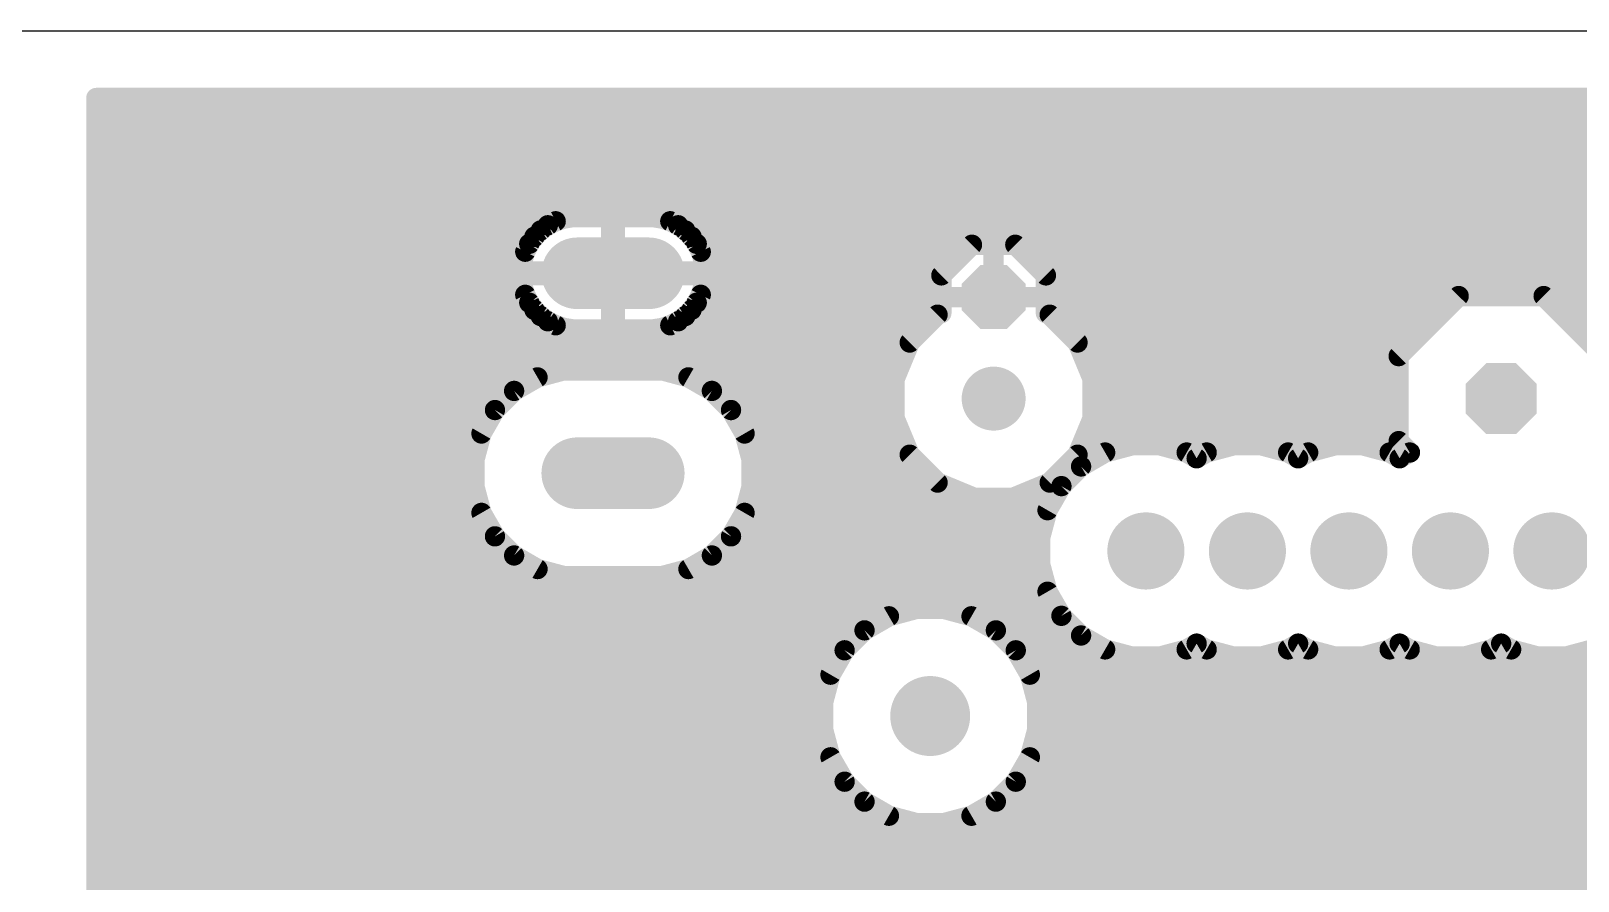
# Model space of a CAD drawing. Header units: millimetres. Extents: x 0 to 653, y 0 to 287.
# Drawn here: x 345.22 to 383.93, y 265.05 to 286.31 of the extents above; entities that cross this region are included whole.
import ezdxf

# ---------------------------------------------------------------- set-up
doc = ezdxf.new("R2010")
doc.units = ezdxf.units.MM
for name, color, linetype in [('1', 7, 'Continuous'), ('17', 7, 'Continuous'), ('18', 7, 'Continuous'), ('20', 7, 'Continuous')]:
    doc.layers.add(name, color=color, linetype=linetype)

# ---------------------------------------------------------------- blocks, each defined once
blk = doc.blocks.new('ROUNDP')
at = {"const_width": 0.5}
blk.add_lwpolyline([(0, -0.25, 1), (0, 0.25, 1), (0, -0.25)], format="xyb", dxfattribs=at)
blk = doc.blocks.new('OCTAGONP')
at = {"const_width": 0.5}
blk.add_lwpolyline([(-0.25, -0.1036), (-0.25, 0.1036), (-0.1036, 0.25), (0.1036, 0.25), (0.25, 0.1036), (0.25, -0.1036), (0.1036, -0.25), (-0.1036, -0.25), (-0.25, -0.1036), (-0.25, 0.1036)], dxfattribs=at)
blk = doc.blocks.new('LONGP100')
at = {"const_width": 1}
blk.add_lwpolyline([(-0.5, 0), (0.5, 0)], dxfattribs=at)
at = {"const_width": 0.5}
for points in [[(-0.5, 0.25, 1), (-0.5, -0.25)], [(0.5, -0.25, 1), (0.5, 0.25)]]:
    blk.add_lwpolyline(points, format="xyb", dxfattribs=at)
blk = doc.blocks.new('ROUNDV')
at = {"const_width": 0.5}
blk.add_lwpolyline([(0, -0.25, 1), (0, 0.25, 1), (0, -0.25)], format="xyb", dxfattribs=at)

msp = doc.modelspace()

# ---------------------------------------------------------------- linework, layer by layer
at = {"layer": '1', "const_width": 0.508}
for points in [[(428.053, 284.631), (346.852, 284.631)], [(346.852, 284.631), (346.852, 254.871)], [(428.043, 284.605), (346.852, 284.605)], [(427.872, 284.097), (346.852, 284.097)], [(427.872, 283.589), (346.852, 283.589)], [(427.99, 283.081), (346.852, 283.081)], [(428.218, 282.573), (346.852, 282.573)], [(428.726, 282.065), (346.852, 282.065)], [(358.347, 281.547), (358.557, 281.616)], [(358.557, 281.616), (358.775, 281.65)], [(358.775, 281.65), (359.736, 281.65)], [(359.736, 281.65), (359.736, 280.291)], [(359.825, 280.291), (359.825, 281.65)], [(359.825, 281.65), (360.787, 281.65)], [(360.787, 281.65), (361.005, 281.616)], [(361.005, 281.616), (361.215, 281.547)], [(358.376, 281.557), (346.852, 281.557)], [(357.815, 281.161), (357.971, 281.317)], [(357.971, 281.317), (358.15, 281.447)], [(358.15, 281.447), (358.347, 281.547)], [(359.825, 281.557), (359.736, 281.557)], [(430.812, 281.557), (361.186, 281.557)], [(361.215, 281.547), (361.412, 281.447)], [(361.412, 281.447), (361.59, 281.317)], [(361.59, 281.317), (361.747, 281.161)], [(357.733, 281.049), (346.852, 281.049)], [(357.585, 280.786), (357.685, 280.982)], [(357.685, 280.982), (357.815, 281.161)], [(359.825, 281.049), (359.736, 281.049)], [(361.747, 281.161), (361.876, 280.982)], [(430.812, 281.049), (361.828, 281.049)], [(361.876, 280.982), (361.977, 280.786)], [(367.998, 280.194), (368.764, 280.96)], [(368.764, 280.96), (369.306, 280.96)], [(369.306, 280.96), (369.306, 279.652)], [(369.306, 279.652), (369.306, 280.96)], [(369.306, 280.96), (369.848, 280.96)], [(369.848, 280.96), (370.614, 280.194)], [(357.511, 280.541), (346.852, 280.541)], [(357.482, 280.357), (357.517, 280.576)], [(357.517, 280.576), (357.585, 280.786)], [(359.825, 280.541), (359.736, 280.541)], [(361.977, 280.786), (362.045, 280.576)], [(362.045, 280.576), (362.079, 280.357)], [(368.345, 280.541), (362.05, 280.541)], [(369.306, 280.541), (369.306, 280.541)], [(430.812, 280.541), (370.267, 280.541)], [(357.482, 280.291), (357.482, 280.357)], [(359.736, 280.291), (357.482, 280.291)], [(357.482, 280.137), (357.482, 280.202)], [(357.482, 280.202), (359.736, 280.202)], [(357.517, 279.918), (357.482, 280.137)], [(359.736, 280.202), (359.736, 280.291)], [(359.736, 280.291), (359.825, 280.291)], [(359.825, 280.202), (359.736, 280.202)], [(359.736, 280.202), (359.736, 278.844)], [(362.079, 280.291), (359.825, 280.291)], [(359.825, 280.291), (359.825, 280.202)], [(359.825, 280.202), (362.079, 280.202)], [(359.825, 278.844), (359.825, 280.202)], [(362.079, 280.137), (362.045, 279.918)], [(362.079, 280.357), (362.079, 280.291)], [(362.079, 280.202), (362.079, 280.137)], [(367.998, 279.652), (367.998, 280.194)], [(370.614, 280.194), (370.614, 279.652)], [(357.498, 280.033), (346.852, 280.033)], [(357.585, 279.708), (357.517, 279.918)], [(357.685, 279.511), (357.585, 279.708)], [(359.825, 280.033), (359.736, 280.033)], [(361.977, 279.708), (361.876, 279.511)], [(362.045, 279.918), (361.977, 279.708)], [(367.998, 280.033), (362.063, 280.033)], [(369.306, 280.033), (369.306, 280.033)], [(430.812, 280.033), (370.614, 280.033)], [(379.44, 278.175), (380.943, 279.677)], [(380.943, 279.677), (383.068, 279.677)], [(383.068, 279.677), (384.571, 278.175)], [(357.678, 279.525), (346.852, 279.525)], [(357.815, 279.333), (357.685, 279.511)], [(357.971, 279.177), (357.815, 279.333)], [(359.825, 279.525), (359.736, 279.525)], [(361.747, 279.333), (361.59, 279.177)], [(361.876, 279.511), (361.747, 279.333)], [(367.998, 279.525), (361.883, 279.525)], [(367.998, 279.251), (367.998, 279.652)], [(367.998, 279.652), (369.306, 279.652)], [(369.306, 279.652), (367.998, 279.652)], [(369.306, 279.652), (369.306, 279.652)], [(370.614, 279.652), (369.306, 279.652)], [(369.306, 279.652), (369.306, 279.652)], [(369.306, 279.652), (370.614, 279.652)], [(369.306, 279.652), (369.306, 279.652)], [(370.614, 279.652), (370.614, 279.251)], [(380.791, 279.525), (370.614, 279.525)], [(390.951, 279.525), (383.221, 279.525)], [(358.208, 279.017), (346.852, 279.017)], [(358.15, 279.047), (357.971, 279.177)], [(358.347, 278.946), (358.15, 279.047)], [(358.557, 278.878), (358.347, 278.946)], [(359.825, 279.017), (359.736, 279.017)], [(361.215, 278.946), (361.005, 278.878)], [(361.412, 279.047), (361.215, 278.946)], [(367.708, 279.017), (361.353, 279.017)], [(361.59, 279.177), (361.412, 279.047)], [(367.206, 278.515), (367.903, 279.211)], [(367.903, 279.211), (367.998, 279.251)], [(370.614, 279.251), (370.709, 279.211)], [(370.709, 279.211), (371.405, 278.515)], [(380.283, 279.017), (370.903, 279.017)], [(390.443, 279.017), (383.729, 279.017)], [(367.204, 278.509), (346.852, 278.509)], [(358.775, 278.844), (358.557, 278.878)], [(359.736, 278.844), (358.775, 278.844)], [(360.787, 278.844), (359.825, 278.844)], [(361.005, 278.878), (360.787, 278.844)], [(366.829, 277.605), (367.206, 278.515)], [(371.405, 278.515), (371.782, 277.605)], [(379.775, 278.509), (371.408, 278.509)], [(379.44, 276.049), (379.44, 278.175)], [(366.993, 278.001), (346.852, 278.001)], [(357.893, 277.643), (358.547, 277.819)], [(358.547, 277.819), (361.015, 277.819)], [(361.015, 277.819), (361.669, 277.643)], [(379.44, 278.001), (371.618, 278.001)], [(357.632, 277.493), (346.852, 277.493)], [(357.306, 277.305), (357.893, 277.643)], [(361.669, 277.643), (362.255, 277.305)], [(366.829, 277.493), (361.929, 277.493)], [(366.829, 276.619), (366.829, 277.605)], [(371.782, 277.605), (371.782, 276.619)], [(379.44, 277.493), (371.782, 277.493)], [(356.986, 276.985), (346.852, 276.985)], [(356.827, 276.826), (357.306, 277.305)], [(362.255, 277.305), (362.734, 276.826)], [(366.829, 276.985), (362.575, 276.985)], [(379.44, 276.985), (371.782, 276.985)], [(356.489, 276.24), (356.827, 276.826)], [(362.734, 276.826), (363.073, 276.24)], [(367.206, 275.709), (366.829, 276.619)], [(371.782, 276.619), (371.405, 275.709)], [(356.626, 276.477), (346.852, 276.477)], [(356.314, 275.586), (356.489, 276.24)], [(366.888, 276.477), (362.936, 276.477)], [(363.073, 276.24), (363.248, 275.586)], [(379.44, 276.477), (371.723, 276.477)], [(356.416, 275.969), (346.852, 275.969)], [(367.099, 275.969), (363.145, 275.969)], [(379.521, 275.969), (371.513, 275.969)], [(372.096, 275.764), (372.768, 275.944)], [(372.768, 275.944), (373.464, 275.944)], [(373.464, 275.944), (374.135, 275.764)], [(374.636, 275.764), (375.308, 275.944)], [(375.308, 275.944), (376.004, 275.944)], [(376.004, 275.944), (376.675, 275.764)], [(377.176, 275.764), (377.848, 275.944)], [(377.848, 275.944), (378.544, 275.944)], [(378.544, 275.944), (379.215, 275.764)], [(379.724, 275.766), (379.44, 276.049)], [(356.314, 275.461), (346.852, 275.461)], [(356.314, 274.908), (356.314, 275.586)], [(363.248, 275.586), (363.248, 274.908)], [(367.454, 275.461), (363.248, 275.461)], [(367.903, 275.012), (367.206, 275.709)], [(371.405, 275.709), (370.709, 275.012)], [(371.002, 274.924), (371.494, 275.416)], [(371.572, 275.461), (371.157, 275.461)], [(371.494, 275.416), (372.096, 275.764)], [(374.135, 275.764), (374.386, 275.619)], [(374.386, 275.619), (374.636, 275.764)], [(376.675, 275.764), (376.926, 275.619)], [(376.926, 275.619), (377.176, 275.764)], [(379.215, 275.764), (379.466, 275.619)], [(379.466, 275.619), (379.716, 275.764)], [(379.716, 275.764), (379.724, 275.766)], [(368.813, 274.635), (367.903, 275.012)], [(370.709, 275.012), (369.798, 274.635)], [(356.314, 274.953), (346.852, 274.953)], [(356.489, 274.254), (356.314, 274.908)], [(363.248, 274.908), (363.073, 274.254)], [(368.047, 274.953), (363.248, 274.953)], [(369.798, 274.635), (368.813, 274.635)], [(371.031, 274.953), (370.565, 274.953)], [(370.654, 274.322), (371.002, 274.924)], [(356.438, 274.445), (346.852, 274.445)], [(356.827, 273.668), (356.489, 274.254)], [(363.073, 274.254), (362.734, 273.668)], [(370.725, 274.445), (363.124, 274.445)], [(370.474, 273.65), (370.654, 274.322)], [(356.672, 273.937), (346.852, 273.937)], [(370.551, 273.937), (362.889, 273.937)], [(357.306, 273.189), (356.827, 273.668)], [(362.734, 273.668), (362.255, 273.189)], [(370.474, 272.954), (370.474, 273.65)], [(357.066, 273.429), (346.852, 273.429)], [(357.893, 272.85), (357.306, 273.189)], [(362.255, 273.189), (361.669, 272.85)], [(370.474, 273.429), (362.495, 273.429)], [(357.771, 272.921), (346.852, 272.921)], [(358.547, 272.675), (357.893, 272.85)], [(361.669, 272.85), (361.015, 272.675)], [(370.483, 272.921), (361.791, 272.921)], [(370.654, 272.282), (370.474, 272.954)], [(370.619, 272.413), (346.852, 272.413)], [(361.015, 272.675), (358.547, 272.675)], [(371.002, 271.68), (370.654, 272.282)], [(370.872, 271.905), (346.852, 271.905)], [(366.075, 271.316), (366.685, 271.668)], [(366.685, 271.668), (367.366, 271.851)], [(367.366, 271.851), (368.071, 271.851)], [(368.071, 271.851), (368.751, 271.668)], [(368.751, 271.668), (369.362, 271.316)], [(371.494, 271.188), (371.002, 271.68)], [(366.215, 271.397), (346.852, 271.397)], [(365.577, 270.818), (366.075, 271.316)], [(371.285, 271.397), (369.222, 271.397)], [(369.362, 271.316), (369.86, 270.818)], [(372.096, 270.84), (371.494, 271.188)], [(365.648, 270.889), (346.852, 270.889)], [(365.224, 270.208), (365.577, 270.818)], [(372.012, 270.889), (369.789, 270.889)], [(369.86, 270.818), (370.212, 270.208)], [(372.768, 270.66), (372.096, 270.84)], [(374.135, 270.84), (373.464, 270.66)], [(374.386, 270.985), (374.135, 270.84)], [(374.552, 270.889), (374.22, 270.889)], [(374.636, 270.84), (374.386, 270.985)], [(375.308, 270.66), (374.636, 270.84)], [(376.675, 270.84), (376.004, 270.66)], [(376.926, 270.985), (376.675, 270.84)], [(377.092, 270.889), (376.76, 270.889)], [(377.176, 270.84), (376.926, 270.985)], [(377.848, 270.66), (377.176, 270.84)], [(379.215, 270.84), (378.544, 270.66)], [(379.466, 270.985), (379.215, 270.84)], [(379.632, 270.889), (379.3, 270.889)], [(379.716, 270.84), (379.466, 270.985)], [(380.388, 270.66), (379.716, 270.84)], [(381.755, 270.84), (381.084, 270.66)], [(382.006, 270.985), (381.755, 270.84)], [(382.172, 270.889), (381.84, 270.889)], [(382.256, 270.84), (382.006, 270.985)], [(382.928, 270.66), (382.256, 270.84)], [(384.295, 270.84), (383.624, 270.66)], [(365.324, 270.381), (346.852, 270.381)], [(430.812, 270.381), (370.112, 270.381)], [(373.464, 270.66), (372.768, 270.66)], [(376.004, 270.66), (375.308, 270.66)], [(378.544, 270.66), (377.848, 270.66)], [(381.084, 270.66), (380.388, 270.66)], [(383.624, 270.66), (382.928, 270.66)], [(365.042, 269.527), (365.224, 270.208)], [(370.212, 270.208), (370.395, 269.527)], [(365.135, 269.873), (346.852, 269.873)], [(430.812, 269.873), (370.302, 269.873)], [(365.042, 269.365), (346.852, 269.365)], [(365.042, 268.822), (365.042, 269.527)], [(370.395, 269.527), (370.395, 268.822)], [(430.812, 269.365), (370.395, 269.365)], [(365.042, 268.857), (346.852, 268.857)], [(365.224, 268.141), (365.042, 268.822)], [(370.395, 268.822), (370.212, 268.141)], [(430.812, 268.857), (370.395, 268.857)], [(365.169, 268.349), (346.852, 268.349)], [(365.577, 267.531), (365.224, 268.141)], [(370.212, 268.141), (369.86, 267.531)], [(430.812, 268.349), (370.268, 268.349)], [(365.398, 267.841), (346.852, 267.841)], [(430.812, 267.841), (370.039, 267.841)], [(365.775, 267.333), (346.852, 267.333)], [(366.075, 267.033), (365.577, 267.531)], [(369.86, 267.531), (369.362, 267.033)], [(430.812, 267.333), (369.662, 267.333)], [(366.685, 266.68), (366.075, 267.033)], [(369.362, 267.033), (368.751, 266.68)], [(366.435, 266.825), (346.852, 266.825)], [(367.366, 266.498), (366.685, 266.68)], [(368.071, 266.498), (367.366, 266.498)], [(368.751, 266.68), (368.071, 266.498)], [(430.812, 266.825), (369.002, 266.825)], [(430.812, 266.317), (346.852, 266.317)], [(430.812, 265.809), (346.852, 265.809)], [(430.812, 265.301), (346.852, 265.301)], [(430.812, 264.793), (346.852, 264.793)]]:
    msp.add_lwpolyline(points, dxfattribs=at)
at = {"layer": '1', "const_width": 0.254}
for points in [[(346.852, 284.504, -1), (346.852, 284.758)], [(346.725, 284.631, -1), (346.979, 284.631)], [(346.852, 284.478, -1), (346.852, 284.732)], [(346.852, 283.97, -1), (346.852, 284.224)], [(346.852, 283.462, -1), (346.852, 283.716)], [(346.852, 282.954, -1), (346.852, 283.208)], [(346.852, 282.446, -1), (346.852, 282.7)], [(346.852, 281.938, -1), (346.852, 282.192)], [(358.577, 281.49, -1), (358.537, 281.741)], [(358.518, 281.737, -1), (358.596, 281.495)], [(358.775, 281.523, -1), (358.775, 281.777)], [(358.755, 281.776, -1), (358.795, 281.525)], [(359.609, 281.65, -1), (359.863, 281.65)], [(359.698, 281.65, -1), (359.952, 281.65)], [(359.825, 281.523, -1), (359.825, 281.777)], [(359.736, 281.777, -1), (359.736, 281.523)], [(360.767, 281.525, -1), (360.806, 281.776)], [(360.787, 281.777, -1), (360.787, 281.523)], [(360.965, 281.495, -1), (361.044, 281.737)], [(361.025, 281.741, -1), (360.985, 281.49)], [(346.852, 281.43, -1), (346.852, 281.684)], [(358.046, 281.215, -1), (357.897, 281.42)], [(357.881, 281.407, -1), (358.061, 281.228)], [(358.208, 281.334, -1), (358.092, 281.56)], [(358.075, 281.55, -1), (358.225, 281.344)], [(358.386, 281.427, -1), (358.307, 281.668)], [(358.289, 281.661, -1), (358.404, 281.434)], [(358.376, 281.684, -1), (358.376, 281.43)], [(359.736, 281.43, -1), (359.736, 281.684)], [(359.825, 281.684, -1), (359.825, 281.43)], [(361.186, 281.43, -1), (361.186, 281.684)], [(361.157, 281.434, -1), (361.272, 281.661)], [(361.254, 281.668, -1), (361.176, 281.427)], [(361.337, 281.344, -1), (361.486, 281.55)], [(361.469, 281.56, -1), (361.354, 281.334)], [(361.501, 281.228, -1), (361.68, 281.407)], [(361.665, 281.42, -1), (361.516, 281.215)], [(346.852, 280.922, -1), (346.852, 281.176)], [(357.788, 280.908, -1), (357.582, 281.057)], [(357.572, 281.04, -1), (357.798, 280.925)], [(357.905, 281.071, -1), (357.725, 281.251)], [(357.712, 281.236, -1), (357.918, 281.087)], [(357.733, 281.176, -1), (357.733, 280.922)], [(359.736, 280.922, -1), (359.736, 281.176)], [(359.825, 281.176, -1), (359.825, 280.922)], [(361.644, 281.087, -1), (361.849, 281.236)], [(361.836, 281.251, -1), (361.657, 281.071)], [(361.828, 280.922, -1), (361.828, 281.176)], [(361.763, 280.925, -1), (361.99, 281.04)], [(361.979, 281.057, -1), (361.774, 280.908)], [(368.764, 280.833, -1), (368.764, 281.087)], [(368.674, 281.05, -1), (368.854, 280.87)], [(369.179, 280.96, -1), (369.433, 280.96)], [(369.179, 280.96, -1), (369.433, 280.96)], [(369.306, 280.833, -1), (369.306, 281.087)], [(369.306, 281.087, -1), (369.306, 280.833)], [(369.758, 280.87, -1), (369.937, 281.05)], [(369.848, 281.087, -1), (369.848, 280.833)], [(346.852, 280.414, -1), (346.852, 280.668)], [(357.637, 280.536, -1), (357.396, 280.615)], [(357.391, 280.595, -1), (357.642, 280.556)], [(357.698, 280.728, -1), (357.472, 280.843)], [(357.464, 280.825, -1), (357.706, 280.746)], [(357.511, 280.668, -1), (357.511, 280.414)], [(359.736, 280.414, -1), (359.736, 280.668)], [(359.825, 280.668, -1), (359.825, 280.414)], [(361.856, 280.746, -1), (362.097, 280.825)], [(362.09, 280.843, -1), (361.863, 280.728)], [(361.919, 280.556, -1), (362.17, 280.595)], [(362.05, 280.414, -1), (362.05, 280.668)], [(362.166, 280.615, -1), (361.924, 280.536)], [(368.345, 280.668, -1), (368.345, 280.414)], [(369.306, 280.414, -1), (369.306, 280.668)], [(369.306, 280.668, -1), (369.306, 280.414)], [(370.267, 280.414, -1), (370.267, 280.668)], [(357.355, 280.357, -1), (357.609, 280.357)], [(357.482, 280.164, -1), (357.482, 280.418)], [(357.607, 280.338, -1), (357.357, 280.377)], [(357.355, 280.202, -1), (357.609, 280.202)], [(357.482, 280.075, -1), (357.482, 280.329)], [(357.609, 280.291, -1), (357.355, 280.291)], [(357.357, 280.117, -1), (357.607, 280.156)], [(359.609, 280.291, -1), (359.863, 280.291)], [(359.736, 280.164, -1), (359.736, 280.418)], [(359.736, 280.075, -1), (359.736, 280.329)], [(359.609, 280.202, -1), (359.863, 280.202)], [(359.863, 280.291, -1), (359.609, 280.291)], [(359.863, 280.202, -1), (359.609, 280.202)], [(359.825, 280.164, -1), (359.825, 280.418)], [(359.698, 280.291, -1), (359.952, 280.291)], [(359.825, 280.075, -1), (359.825, 280.329)], [(359.698, 280.202, -1), (359.952, 280.202)], [(359.952, 280.291, -1), (359.698, 280.291)], [(359.952, 280.202, -1), (359.698, 280.202)], [(359.736, 280.418, -1), (359.736, 280.164)], [(359.736, 280.329, -1), (359.736, 280.075)], [(359.825, 280.418, -1), (359.825, 280.164)], [(359.825, 280.329, -1), (359.825, 280.075)], [(361.952, 280.357, -1), (362.206, 280.357)], [(361.952, 280.202, -1), (362.206, 280.202)], [(362.206, 280.291, -1), (361.952, 280.291)], [(362.205, 280.377, -1), (361.954, 280.338)], [(361.954, 280.156, -1), (362.205, 280.117)], [(362.079, 280.418, -1), (362.079, 280.164)], [(362.079, 280.329, -1), (362.079, 280.075)], [(367.871, 280.194, -1), (368.125, 280.194)], [(368.087, 280.104, -1), (367.908, 280.284)], [(370.487, 280.194, -1), (370.741, 280.194)], [(370.704, 280.284, -1), (370.524, 280.104)], [(346.852, 279.906, -1), (346.852, 280.16)], [(357.609, 280.137, -1), (357.355, 280.137)], [(357.396, 279.879, -1), (357.637, 279.958)], [(357.642, 279.938, -1), (357.391, 279.898)], [(357.472, 279.651, -1), (357.698, 279.766)], [(357.498, 280.16, -1), (357.498, 279.906)], [(359.736, 279.906, -1), (359.736, 280.16)], [(359.825, 280.16, -1), (359.825, 279.906)], [(361.863, 279.766, -1), (362.09, 279.651)], [(362.17, 279.898, -1), (361.919, 279.938)], [(361.924, 279.958, -1), (362.166, 279.879)], [(362.063, 279.906, -1), (362.063, 280.16)], [(362.206, 280.137, -1), (361.952, 280.137)], [(367.998, 280.16, -1), (367.998, 279.906)], [(369.306, 279.906, -1), (369.306, 280.16)], [(369.306, 280.16, -1), (369.306, 279.906)], [(370.614, 279.906, -1), (370.614, 280.16)], [(380.943, 279.55, -1), (380.943, 279.804)], [(380.853, 279.767, -1), (381.033, 279.588)], [(382.979, 279.588, -1), (383.158, 279.767)], [(383.068, 279.804, -1), (383.068, 279.55)], [(346.852, 279.398, -1), (346.852, 279.652)], [(357.706, 279.747, -1), (357.464, 279.669)], [(357.582, 279.437, -1), (357.788, 279.586)], [(357.798, 279.569, -1), (357.572, 279.454)], [(357.678, 279.652, -1), (357.678, 279.398)], [(357.725, 279.243, -1), (357.905, 279.423)], [(357.918, 279.407, -1), (357.712, 279.258)], [(359.736, 279.398, -1), (359.736, 279.652)], [(359.825, 279.652, -1), (359.825, 279.398)], [(361.849, 279.258, -1), (361.644, 279.407)], [(361.657, 279.423, -1), (361.836, 279.243)], [(361.99, 279.454, -1), (361.763, 279.569)], [(361.883, 279.398, -1), (361.883, 279.652)], [(361.774, 279.586, -1), (361.979, 279.437)], [(362.097, 279.669, -1), (361.856, 279.747)], [(367.871, 279.652, -1), (368.125, 279.652)], [(367.998, 279.525, -1), (367.998, 279.779)], [(367.998, 279.525, -1), (367.998, 279.779)], [(368.125, 279.652, -1), (367.871, 279.652)], [(367.998, 279.652, -1), (367.998, 279.398)], [(369.306, 279.525, -1), (369.306, 279.779)], [(369.306, 279.525, -1), (369.306, 279.779)], [(369.179, 279.652, -1), (369.433, 279.652)], [(369.306, 279.525, -1), (369.306, 279.779)], [(369.179, 279.652, -1), (369.433, 279.652)], [(369.433, 279.652, -1), (369.179, 279.652)], [(369.433, 279.652, -1), (369.179, 279.652)], [(369.433, 279.652, -1), (369.179, 279.652)], [(369.433, 279.652, -1), (369.179, 279.652)], [(369.306, 279.779, -1), (369.306, 279.525)], [(369.306, 279.779, -1), (369.306, 279.525)], [(369.306, 279.779, -1), (369.306, 279.525)], [(370.487, 279.652, -1), (370.741, 279.652)], [(370.741, 279.652, -1), (370.487, 279.652)], [(370.614, 279.398, -1), (370.614, 279.652)], [(370.614, 279.779, -1), (370.614, 279.525)], [(370.614, 279.779, -1), (370.614, 279.525)], [(380.791, 279.652, -1), (380.791, 279.398)], [(383.221, 279.398, -1), (383.221, 279.652)], [(346.852, 278.89, -1), (346.852, 279.144)], [(357.897, 279.074, -1), (358.046, 279.279)], [(358.061, 279.266, -1), (357.881, 279.087)], [(358.092, 278.934, -1), (358.208, 279.16)], [(358.225, 279.149, -1), (358.075, 278.944)], [(358.208, 279.144, -1), (358.208, 278.89)], [(358.307, 278.826, -1), (358.386, 279.067)], [(358.404, 279.06, -1), (358.289, 278.833)], [(359.736, 278.89, -1), (359.736, 279.144)], [(359.825, 279.144, -1), (359.825, 278.89)], [(361.272, 278.833, -1), (361.157, 279.06)], [(361.176, 279.067, -1), (361.254, 278.826)], [(361.353, 278.89, -1), (361.353, 279.144)], [(361.486, 278.944, -1), (361.337, 279.149)], [(361.354, 279.16, -1), (361.469, 278.934)], [(361.68, 279.087, -1), (361.501, 279.266)], [(361.516, 279.279, -1), (361.665, 279.074)], [(367.708, 279.144, -1), (367.708, 278.89)], [(367.952, 279.094, -1), (367.854, 279.329)], [(367.813, 279.301, -1), (367.993, 279.122)], [(368.125, 279.251, -1), (367.871, 279.251)], [(367.949, 279.368, -1), (368.046, 279.133)], [(370.565, 279.133, -1), (370.662, 279.368)], [(370.741, 279.251, -1), (370.487, 279.251)], [(370.619, 279.122, -1), (370.798, 279.301)], [(370.757, 279.329, -1), (370.66, 279.094)], [(370.903, 278.89, -1), (370.903, 279.144)], [(380.283, 279.144, -1), (380.283, 278.89)], [(383.729, 278.89, -1), (383.729, 279.144)], [(346.852, 278.382, -1), (346.852, 278.636)], [(358.537, 278.753, -1), (358.577, 279.004)], [(358.596, 278.999, -1), (358.518, 278.757)], [(358.775, 278.717, -1), (358.775, 278.971)], [(358.795, 278.969, -1), (358.755, 278.718)], [(359.863, 278.844, -1), (359.609, 278.844)], [(359.825, 278.717, -1), (359.825, 278.971)], [(359.952, 278.844, -1), (359.698, 278.844)], [(359.736, 278.971, -1), (359.736, 278.717)], [(360.806, 278.718, -1), (360.767, 278.969)], [(360.787, 278.971, -1), (360.787, 278.717)], [(361.044, 278.757, -1), (360.965, 278.999)], [(360.985, 279.004, -1), (361.025, 278.753)], [(367.089, 278.563, -1), (367.324, 278.466)], [(367.204, 278.636, -1), (367.204, 278.382)], [(371.288, 278.466, -1), (371.523, 278.563)], [(371.408, 278.382, -1), (371.408, 278.636)], [(379.775, 278.636, -1), (379.775, 278.382)], [(367.296, 278.425, -1), (367.116, 278.605)], [(371.495, 278.605, -1), (371.315, 278.425)], [(379.313, 278.175, -1), (379.567, 278.175)], [(379.53, 278.085, -1), (379.351, 278.264)], [(346.852, 277.874, -1), (346.852, 278.128)], [(358.547, 277.692, -1), (358.547, 277.946)], [(358.514, 277.941, -1), (358.58, 277.696)], [(360.982, 277.696, -1), (361.048, 277.941)], [(361.015, 277.946, -1), (361.015, 277.692)], [(366.993, 278.128, -1), (366.993, 277.874)], [(371.618, 277.874, -1), (371.618, 278.128)], [(379.44, 278.128, -1), (379.44, 277.874)], [(346.852, 277.366, -1), (346.852, 277.62)], [(357.632, 277.62, -1), (357.632, 277.366)], [(357.926, 277.521, -1), (357.86, 277.766)], [(357.829, 277.753, -1), (357.956, 277.533)], [(361.605, 277.533, -1), (361.732, 277.753)], [(361.702, 277.766, -1), (361.636, 277.521)], [(361.929, 277.366, -1), (361.929, 277.62)], [(366.702, 277.605, -1), (366.956, 277.605)], [(366.947, 277.556, -1), (366.712, 277.653)], [(366.829, 277.62, -1), (366.829, 277.366)], [(371.655, 277.605, -1), (371.909, 277.605)], [(371.782, 277.366, -1), (371.782, 277.62)], [(371.9, 277.653, -1), (371.665, 277.556)], [(379.44, 277.62, -1), (379.44, 277.366)], [(346.852, 276.858, -1), (346.852, 277.112)], [(356.986, 277.112, -1), (356.986, 276.858)], [(357.37, 277.195, -1), (357.243, 277.415)], [(357.217, 277.395, -1), (357.396, 277.215)], [(362.165, 277.215, -1), (362.345, 277.395)], [(362.319, 277.415, -1), (362.192, 277.195)], [(362.575, 276.858, -1), (362.575, 277.112)], [(366.829, 277.112, -1), (366.829, 276.858)], [(371.782, 276.858, -1), (371.782, 277.112)], [(379.44, 277.112, -1), (379.44, 276.858)], [(356.917, 276.736, -1), (356.738, 276.916)], [(356.718, 276.89, -1), (356.937, 276.763)], [(362.624, 276.763, -1), (362.844, 276.89)], [(362.824, 276.916, -1), (362.644, 276.736)], [(366.712, 276.571, -1), (366.947, 276.668)], [(371.665, 276.668, -1), (371.9, 276.571)], [(346.852, 276.35, -1), (346.852, 276.604)], [(356.599, 276.176, -1), (356.379, 276.303)], [(356.366, 276.272, -1), (356.612, 276.207)], [(356.626, 276.604, -1), (356.626, 276.35)], [(362.936, 276.35, -1), (362.936, 276.604)], [(362.95, 276.207, -1), (363.195, 276.272)], [(363.183, 276.303, -1), (362.963, 276.176)], [(366.956, 276.619, -1), (366.702, 276.619)], [(366.888, 276.604, -1), (366.888, 276.35)], [(371.723, 276.35, -1), (371.723, 276.604)], [(371.909, 276.619, -1), (371.655, 276.619)], [(379.44, 276.604, -1), (379.44, 276.35)], [(346.852, 275.842, -1), (346.852, 276.096)], [(356.416, 276.096, -1), (356.416, 275.842)], [(363.145, 275.842, -1), (363.145, 276.096)], [(367.099, 276.096, -1), (367.099, 275.842)], [(371.513, 275.842, -1), (371.513, 276.096)], [(372.768, 275.817, -1), (372.768, 276.071)], [(372.735, 276.066, -1), (372.801, 275.821)], [(373.431, 275.821, -1), (373.496, 276.066)], [(373.464, 276.071, -1), (373.464, 275.817)], [(375.308, 275.817, -1), (375.308, 276.071)], [(375.275, 276.066, -1), (375.341, 275.821)], [(375.971, 275.821, -1), (376.036, 276.066)], [(376.004, 276.071, -1), (376.004, 275.817)], [(377.848, 275.817, -1), (377.848, 276.071)], [(377.815, 276.066, -1), (377.881, 275.821)], [(378.511, 275.821, -1), (378.576, 276.066)], [(378.544, 276.071, -1), (378.544, 275.817)], [(379.351, 275.96, -1), (379.53, 276.139)], [(379.567, 276.049, -1), (379.313, 276.049)], [(379.521, 276.096, -1), (379.521, 275.842)], [(346.852, 275.334, -1), (346.852, 275.588)], [(356.187, 275.586, -1), (356.441, 275.586)], [(356.436, 275.553, -1), (356.191, 275.618)], [(356.314, 275.588, -1), (356.314, 275.334)], [(363.121, 275.586, -1), (363.375, 275.586)], [(363.248, 275.334, -1), (363.248, 275.588)], [(363.371, 275.618, -1), (363.125, 275.553)], [(367.116, 275.619, -1), (367.296, 275.799)], [(367.324, 275.758, -1), (367.089, 275.661)], [(367.454, 275.588, -1), (367.454, 275.334)], [(371.157, 275.334, -1), (371.157, 275.588)], [(371.523, 275.661, -1), (371.288, 275.758)], [(371.315, 275.799, -1), (371.495, 275.619)], [(371.557, 275.306, -1), (371.43, 275.526)], [(371.404, 275.506, -1), (371.584, 275.326)], [(371.572, 275.588, -1), (371.572, 275.334)], [(372.129, 275.641, -1), (372.063, 275.886)], [(372.033, 275.874, -1), (372.16, 275.654)], [(374.072, 275.654, -1), (374.199, 275.874)], [(374.168, 275.886, -1), (374.103, 275.641)], [(374.449, 275.509, -1), (374.322, 275.729)], [(374.449, 275.729, -1), (374.322, 275.509)], [(374.669, 275.641, -1), (374.603, 275.886)], [(374.573, 275.874, -1), (374.7, 275.654)], [(376.612, 275.654, -1), (376.739, 275.874)], [(376.708, 275.886, -1), (376.643, 275.641)], [(376.989, 275.509, -1), (376.862, 275.729)], [(376.989, 275.729, -1), (376.862, 275.509)], [(377.209, 275.641, -1), (377.143, 275.886)], [(377.113, 275.874, -1), (377.24, 275.654)], [(379.152, 275.654, -1), (379.279, 275.874)], [(379.248, 275.886, -1), (379.183, 275.641)], [(379.529, 275.509, -1), (379.402, 275.729)], [(379.529, 275.729, -1), (379.402, 275.509)], [(379.749, 275.641, -1), (379.683, 275.886)], [(379.814, 275.855, -1), (379.634, 275.676)], [(379.653, 275.874, -1), (379.78, 275.654)], [(379.691, 275.888, -1), (379.757, 275.643)], [(367.854, 274.895, -1), (367.952, 275.13)], [(370.66, 275.13, -1), (370.757, 274.895)], [(346.852, 274.826, -1), (346.852, 275.08)], [(356.191, 274.875, -1), (356.436, 274.941)], [(356.441, 274.908, -1), (356.187, 274.908)], [(356.314, 275.08, -1), (356.314, 274.826)], [(363.248, 274.826, -1), (363.248, 275.08)], [(363.375, 274.908, -1), (363.121, 274.908)], [(363.125, 274.941, -1), (363.371, 274.875)], [(367.993, 275.102, -1), (367.813, 274.923)], [(368.047, 275.08, -1), (368.047, 274.826)], [(368.813, 274.508, -1), (368.813, 274.762)], [(368.862, 274.753, -1), (368.765, 274.518)], [(369.847, 274.518, -1), (369.75, 274.753)], [(369.798, 274.762, -1), (369.798, 274.508)], [(370.565, 274.826, -1), (370.565, 275.08)], [(370.798, 274.923, -1), (370.619, 275.102)], [(371.092, 274.834, -1), (370.912, 275.014)], [(370.892, 274.987, -1), (371.112, 274.86)], [(371.031, 275.08, -1), (371.031, 274.826)], [(346.852, 274.318, -1), (346.852, 274.572)], [(356.379, 274.191, -1), (356.599, 274.318)], [(356.438, 274.572, -1), (356.438, 274.318)], [(362.963, 274.318, -1), (363.183, 274.191)], [(363.124, 274.318, -1), (363.124, 274.572)], [(370.764, 274.258, -1), (370.544, 274.385)], [(370.532, 274.354, -1), (370.777, 274.289)], [(370.725, 274.572, -1), (370.725, 274.318)], [(346.852, 273.81, -1), (346.852, 274.064)], [(356.612, 274.287, -1), (356.366, 274.221)], [(356.672, 274.064, -1), (356.672, 273.81)], [(362.889, 273.81, -1), (362.889, 274.064)], [(363.195, 274.221, -1), (362.95, 274.287)], [(370.551, 274.064, -1), (370.551, 273.81)], [(356.738, 273.578, -1), (356.917, 273.758)], [(356.937, 273.731, -1), (356.718, 273.604)], [(362.844, 273.604, -1), (362.624, 273.731)], [(362.644, 273.758, -1), (362.824, 273.578)], [(370.347, 273.65, -1), (370.601, 273.65)], [(370.597, 273.617, -1), (370.351, 273.683)], [(346.852, 273.302, -1), (346.852, 273.556)], [(357.066, 273.556, -1), (357.066, 273.302)], [(357.243, 273.079, -1), (357.37, 273.299)], [(357.396, 273.279, -1), (357.217, 273.099)], [(362.345, 273.099, -1), (362.165, 273.279)], [(362.192, 273.299, -1), (362.319, 273.079)], [(362.495, 273.302, -1), (362.495, 273.556)], [(370.474, 273.556, -1), (370.474, 273.302)], [(346.852, 272.794, -1), (346.852, 273.048)], [(357.86, 272.728, -1), (357.926, 272.973)], [(357.771, 273.048, -1), (357.771, 272.794)], [(357.956, 272.96, -1), (357.829, 272.74)], [(361.732, 272.74, -1), (361.605, 272.96)], [(361.636, 272.973, -1), (361.702, 272.728)], [(361.791, 272.794, -1), (361.791, 273.048)], [(370.351, 272.921, -1), (370.597, 272.987)], [(370.601, 272.954, -1), (370.347, 272.954)], [(370.483, 273.048, -1), (370.483, 272.794)], [(346.852, 272.286, -1), (346.852, 272.54)], [(358.547, 272.548, -1), (358.547, 272.802)], [(358.58, 272.798, -1), (358.514, 272.553)], [(361.048, 272.553, -1), (360.982, 272.798)], [(361.015, 272.802, -1), (361.015, 272.548)], [(370.619, 272.54, -1), (370.619, 272.286)], [(370.544, 272.219, -1), (370.764, 272.346)], [(370.777, 272.315, -1), (370.532, 272.249)], [(346.852, 271.778, -1), (346.852, 272.032)], [(366.718, 271.546, -1), (366.652, 271.791)], [(366.622, 271.778, -1), (366.749, 271.558)], [(367.366, 271.724, -1), (367.366, 271.978)], [(367.333, 271.974, -1), (367.399, 271.728)], [(368.038, 271.728, -1), (368.103, 271.974)], [(368.071, 271.978, -1), (368.071, 271.724)], [(368.688, 271.558, -1), (368.815, 271.778)], [(368.784, 271.791, -1), (368.718, 271.546)], [(370.872, 272.032, -1), (370.872, 271.778)], [(370.912, 271.59, -1), (371.092, 271.77)], [(371.112, 271.743, -1), (370.892, 271.616)], [(346.852, 271.27, -1), (346.852, 271.524)], [(366.138, 271.206, -1), (366.011, 271.426)], [(365.985, 271.406, -1), (366.165, 271.226)], [(366.215, 271.524, -1), (366.215, 271.27)], [(369.222, 271.27, -1), (369.222, 271.524)], [(369.272, 271.226, -1), (369.451, 271.406)], [(369.425, 271.426, -1), (369.298, 271.206)], [(371.285, 271.524, -1), (371.285, 271.27)], [(371.43, 271.078, -1), (371.557, 271.298)], [(371.584, 271.278, -1), (371.404, 271.098)], [(346.852, 270.762, -1), (346.852, 271.016)], [(365.666, 270.728, -1), (365.487, 270.908)], [(365.467, 270.881, -1), (365.687, 270.754)], [(365.648, 271.016, -1), (365.648, 270.762)], [(369.789, 270.762, -1), (369.789, 271.016)], [(369.75, 270.754, -1), (369.97, 270.881)], [(369.95, 270.908, -1), (369.77, 270.728)], [(372.063, 270.718, -1), (372.129, 270.963)], [(372.012, 271.016, -1), (372.012, 270.762)], [(372.16, 270.95, -1), (372.033, 270.73)], [(374.199, 270.73, -1), (374.072, 270.95)], [(374.22, 270.762, -1), (374.22, 271.016)], [(374.103, 270.963, -1), (374.168, 270.718)], [(374.322, 270.875, -1), (374.449, 271.095)], [(374.322, 271.095, -1), (374.449, 270.875)], [(374.603, 270.718, -1), (374.669, 270.963)], [(374.552, 271.016, -1), (374.552, 270.762)], [(374.7, 270.95, -1), (374.573, 270.73)], [(376.739, 270.73, -1), (376.612, 270.95)], [(376.76, 270.762, -1), (376.76, 271.016)], [(376.643, 270.963, -1), (376.708, 270.718)], [(376.862, 270.875, -1), (376.989, 271.095)], [(376.862, 271.095, -1), (376.989, 270.875)], [(377.143, 270.718, -1), (377.209, 270.963)], [(377.092, 271.016, -1), (377.092, 270.762)], [(377.24, 270.95, -1), (377.113, 270.73)], [(379.279, 270.73, -1), (379.152, 270.95)], [(379.3, 270.762, -1), (379.3, 271.016)], [(379.183, 270.963, -1), (379.248, 270.718)], [(379.402, 270.875, -1), (379.529, 271.095)], [(379.402, 271.095, -1), (379.529, 270.875)], [(379.683, 270.718, -1), (379.749, 270.963)], [(379.632, 271.016, -1), (379.632, 270.762)], [(379.78, 270.95, -1), (379.653, 270.73)], [(381.819, 270.73, -1), (381.692, 270.95)], [(381.84, 270.762, -1), (381.84, 271.016)], [(381.723, 270.963, -1), (381.788, 270.718)], [(381.942, 270.875, -1), (382.069, 271.095)], [(381.942, 271.095, -1), (382.069, 270.875)], [(382.223, 270.718, -1), (382.289, 270.963)], [(382.172, 271.016, -1), (382.172, 270.762)], [(382.32, 270.95, -1), (382.193, 270.73)], [(346.852, 270.254, -1), (346.852, 270.508)], [(365.324, 270.508, -1), (365.324, 270.254)], [(370.112, 270.254, -1), (370.112, 270.508)], [(372.768, 270.533, -1), (372.768, 270.787)], [(372.801, 270.783, -1), (372.735, 270.538)], [(373.496, 270.538, -1), (373.431, 270.783)], [(373.464, 270.787, -1), (373.464, 270.533)], [(375.308, 270.533, -1), (375.308, 270.787)], [(375.341, 270.783, -1), (375.275, 270.538)], [(376.036, 270.538, -1), (375.971, 270.783)], [(376.004, 270.787, -1), (376.004, 270.533)], [(377.848, 270.533, -1), (377.848, 270.787)], [(377.881, 270.783, -1), (377.815, 270.538)], [(378.576, 270.538, -1), (378.511, 270.783)], [(378.544, 270.787, -1), (378.544, 270.533)], [(380.388, 270.533, -1), (380.388, 270.787)], [(380.421, 270.783, -1), (380.355, 270.538)], [(381.116, 270.538, -1), (381.051, 270.783)], [(381.084, 270.787, -1), (381.084, 270.533)], [(382.928, 270.533, -1), (382.928, 270.787)], [(382.961, 270.783, -1), (382.895, 270.538)], [(383.656, 270.538, -1), (383.591, 270.783)], [(383.624, 270.787, -1), (383.624, 270.533)], [(365.334, 270.144, -1), (365.114, 270.271)], [(365.102, 270.24, -1), (365.347, 270.175)], [(370.09, 270.175, -1), (370.335, 270.24)], [(370.322, 270.271, -1), (370.102, 270.144)], [(346.852, 269.746, -1), (346.852, 270)], [(365.135, 270, -1), (365.135, 269.746)], [(370.302, 269.746, -1), (370.302, 270)], [(346.852, 269.238, -1), (346.852, 269.492)], [(364.915, 269.527, -1), (365.169, 269.527)], [(365.165, 269.494, -1), (364.919, 269.56)], [(365.042, 269.492, -1), (365.042, 269.238)], [(370.268, 269.527, -1), (370.522, 269.527)], [(370.395, 269.238, -1), (370.395, 269.492)], [(370.517, 269.56, -1), (370.272, 269.494)], [(346.852, 268.73, -1), (346.852, 268.984)], [(364.919, 268.789, -1), (365.165, 268.855)], [(365.042, 268.984, -1), (365.042, 268.73)], [(370.395, 268.73, -1), (370.395, 268.984)], [(370.272, 268.855, -1), (370.517, 268.789)], [(365.169, 268.822, -1), (364.915, 268.822)], [(370.522, 268.822, -1), (370.268, 268.822)], [(346.852, 268.222, -1), (346.852, 268.476)], [(365.114, 268.078, -1), (365.334, 268.205)], [(365.347, 268.174, -1), (365.102, 268.109)], [(365.169, 268.476, -1), (365.169, 268.222)], [(370.335, 268.109, -1), (370.09, 268.174)], [(370.102, 268.205, -1), (370.322, 268.078)], [(370.268, 268.222, -1), (370.268, 268.476)], [(346.852, 267.714, -1), (346.852, 267.968)], [(365.398, 267.968, -1), (365.398, 267.714)], [(370.039, 267.714, -1), (370.039, 267.968)], [(346.852, 267.206, -1), (346.852, 267.46)], [(365.487, 267.441, -1), (365.666, 267.621)], [(365.687, 267.595, -1), (365.467, 267.468)], [(365.775, 267.46, -1), (365.775, 267.206)], [(369.662, 267.206, -1), (369.662, 267.46)], [(369.97, 267.468, -1), (369.75, 267.595)], [(369.77, 267.621, -1), (369.95, 267.441)], [(366.011, 266.923, -1), (366.138, 267.143)], [(366.165, 267.123, -1), (365.985, 266.943)], [(369.451, 266.943, -1), (369.272, 267.123)], [(369.298, 267.143, -1), (369.425, 266.923)], [(346.852, 266.698, -1), (346.852, 266.952)], [(366.435, 266.952, -1), (366.435, 266.698)], [(366.652, 266.558, -1), (366.718, 266.803)], [(366.749, 266.79, -1), (366.622, 266.57)], [(367.366, 266.371, -1), (367.366, 266.625)], [(367.399, 266.621, -1), (367.333, 266.375)], [(368.103, 266.375, -1), (368.038, 266.621)], [(368.071, 266.625, -1), (368.071, 266.371)], [(368.815, 266.57, -1), (368.688, 266.79)], [(368.718, 266.803, -1), (368.784, 266.558)], [(369.002, 266.698, -1), (369.002, 266.952)], [(346.852, 266.19, -1), (346.852, 266.444)], [(346.852, 265.682, -1), (346.852, 265.936)], [(346.852, 265.174, -1), (346.852, 265.428)]]:
    msp.add_lwpolyline(points, format="xyb", dxfattribs=at)
at = {"layer": '20'}
msp.add_line((244.548, 286.307), (432.488, 286.307), dxfattribs=at)

# ---------------------------------------------------------------- block references
at = {"layer": '17'}
for name, p, xscale, yscale, rotation in [('LONGP100', (359.781, 280.247), -1.7907, 1.7907, 180), ('LONGP100', (359.781, 280.247), -1.7907, 1.7907, 180), ('OCTAGONP', (369.306, 279.652), -1.6002, 1.6002, 270), ('OCTAGONP', (369.306, 279.652), -1.6002, 1.6002, 270), ('OCTAGONP', (382.006, 277.112), -1.778, 1.778, 180), ('OCTAGONP', (382.006, 277.112), -1.778, 1.778, 180), ('ROUNDP', (369.306, 277.112), -1.6002, 1.6002, 270), ('ROUNDP', (369.306, 277.112), -1.6002, 1.6002, 270), ('LONGP100', (359.781, 275.247), -1.7907, 1.7907, 180), ('LONGP100', (359.781, 275.247), -1.7907, 1.7907, 180), ('ROUNDP', (373.116, 273.302), -1.9304, 1.9304, 180), ('ROUNDP', (373.116, 273.302), -1.9304, 1.9304, 180), ('ROUNDP', (375.656, 273.302), -1.9304, 1.9304, 180), ('ROUNDP', (375.656, 273.302), -1.9304, 1.9304, 180), ('ROUNDP', (378.196, 273.302), -1.9304, 1.9304, 180), ('ROUNDP', (378.196, 273.302), -1.9304, 1.9304, 180), ('ROUNDP', (380.736, 273.302), -1.9304, 1.9304, 180), ('ROUNDP', (380.736, 273.302), -1.9304, 1.9304, 180), ('ROUNDP', (383.276, 273.302), -1.9304, 1.9304, 180), ('ROUNDP', (383.276, 273.302), -1.9304, 1.9304, 180)]:
    msp.add_blockref(name, p, dxfattribs=dict(at, xscale=xscale, yscale=yscale, rotation=rotation))
at = {"layer": '18', "xscale": -2, "yscale": 2}
msp.add_blockref('ROUNDV', (367.718, 269.174), dxfattribs=at)
msp.add_blockref('ROUNDV', (367.718, 269.174), dxfattribs=at)

doc.saveas('drawing.dxf')
